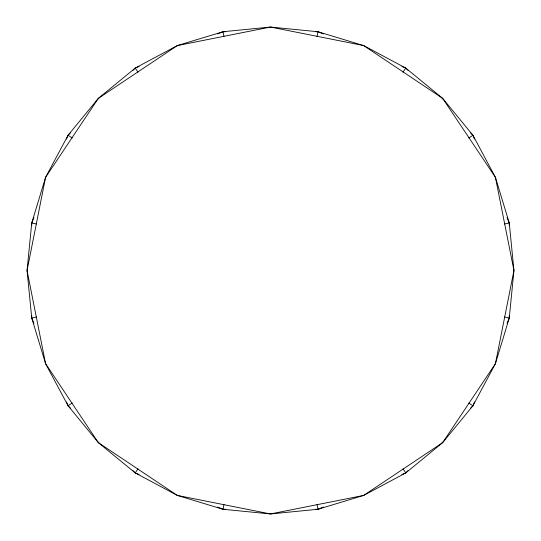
<?xml version="1.0" encoding="UTF-8"?>
<svg xmlns="http://www.w3.org/2000/svg" width="541" height="541" viewBox="0 0 541 541"><rect width="100%" height="100%" fill="white"/><g stroke="black" fill="none" stroke-linecap="round" stroke-linejoin="round"><path stroke-width="0.81" d="M33.961 217.617L31.73 223.007L27.05 270.5L31.73 317.993L45.579 363.667L68.078 405.757L98.354 442.646L135.243 472.922L177.333 495.421L223.007 509.27L270.5 513.95L317.993 509.27L363.667 495.421L405.757 472.922L442.646 442.646L472.922 405.757L495.421 363.667L509.27 317.993L513.95 270.5L509.27 223.007L495.421 177.333L472.922 135.243L442.646 98.354L405.757 68.078L363.667 45.579L317.993 31.73L270.5 27.05L223.007 31.73L177.333 45.579L135.243 68.078L98.354 98.354L68.078 135.243L45.579 177.333L31.73 223.007L31.73 225.502M217.617 507.039L223.007 509.27L223.967 504.435M317.033 36.565L317.993 31.73L323.383 33.961M66.482 139.098L68.078 135.243L70.438 132.89M470.562 408.11L472.922 405.757L474.518 401.902M507.039 323.383L509.27 317.993L509.27 315.498M98.354 98.354L45.579 177.333L27.05 270.5L45.579 363.667L98.354 442.646L177.333 495.421L270.5 513.95L363.667 495.421L442.646 442.646L495.421 363.667L513.95 270.5L495.421 177.333L442.646 98.354L363.667 45.579L270.5 27.05L177.333 45.579L98.354 98.354L98.949 98.949M132.89 470.562L135.243 472.922L137.982 468.824M403.018 72.176L405.757 68.078L408.11 70.438M132.89 70.438L135.243 68.078L139.098 66.482M98.354 442.646L98.949 442.051M442.051 98.949L442.646 98.354M401.902 474.518L405.757 472.922L408.11 470.562M66.482 401.902L68.078 405.757L72.176 403.018M468.824 137.982L472.922 135.243L470.562 132.89M217.617 33.961L223.007 31.73L225.502 31.73M315.498 509.27L317.993 509.27L323.383 507.039M31.73 315.498L31.73 317.993L36.565 317.033M504.435 223.967L509.27 223.007L509.27 225.502M315.498 31.73L317.993 31.73M223.007 509.27L225.502 509.27M31.73 223.007L36.565 223.967M504.435 317.033L509.27 317.993M401.902 66.482L405.757 68.078M135.243 472.922L139.098 474.518M68.078 135.243L72.176 137.982M468.824 403.018L472.922 405.757M442.051 442.051L442.646 442.646M68.078 405.757L70.438 408.11M135.243 68.078L137.982 72.176M403.018 468.824L405.757 472.922M472.922 135.243L474.518 139.098M507.039 217.617L509.27 223.007M31.73 317.993L33.961 323.383M223.007 31.73L223.967 36.565M317.033 504.435L317.993 509.27"/></g></svg>
